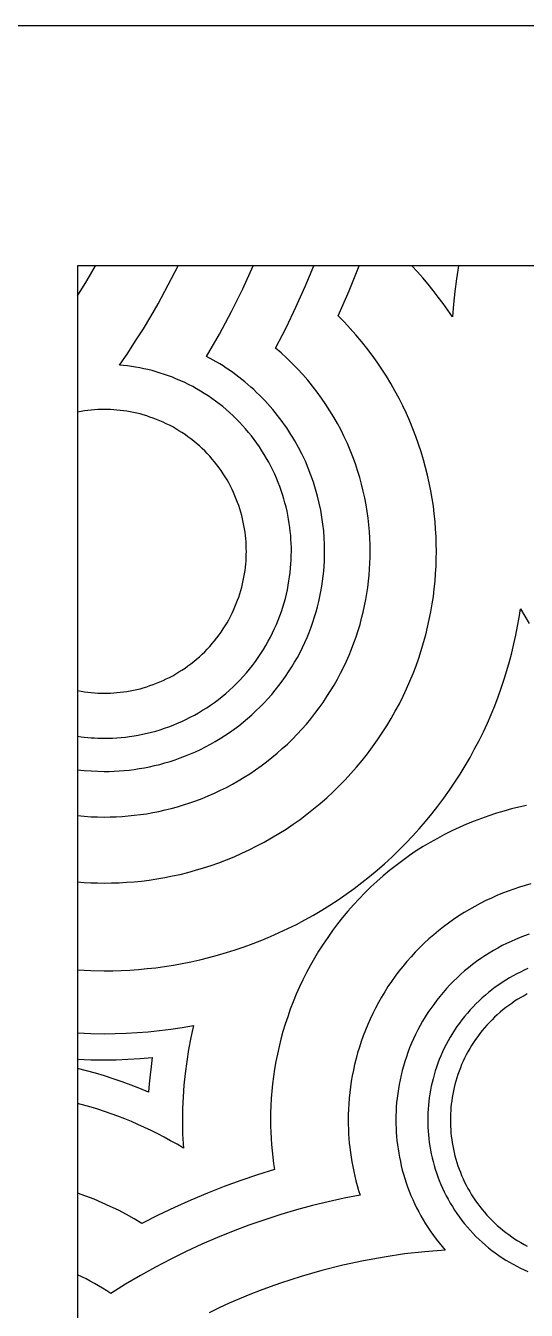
# Model space of a CAD drawing. Header units: millimetres. Extents: x -868 to 332, y 638 to 938.
# Drawn here: x -402.8 to -357, y 820.2 to 937.9 of the extents above; entities that cross this region are included whole.
import ezdxf

# ---------------------------------------------------------------- set-up
doc = ezdxf.new("R2010")
doc.units = ezdxf.units.MM
doc.header["$MEASUREMENT"] = 0
doc.layers.add('Default', color=18, linetype='Continuous', true_color=0x000000)
doc.layers.add('DOT', color=20, linetype='Continuous', true_color=0xff4b00)

msp = doc.modelspace()

# ---------------------------------------------------------------- linework, layer by layer
at = {"layer": 'Default'}
msp.add_lwpolyline([(-868.01, 637.86), (331.99, 637.86), (331.99, 937.86), (-868.01, 937.86)], close=True, dxfattribs=at)
for points in [[(-190.01, 915.86), (-398.01, 915.86)], [(-398.01, 915.86), (-398.01, 655.86)]]:
    msp.add_lwpolyline(points, dxfattribs=at)
at = {"layer": 'DOT'}
for points in [[(-398.01, 913.12), (-397.18, 914.48), (-396.38, 915.86)], [(-394.19, 906.77), (-393.43, 907.87), (-392.7, 908.98), (-391.99, 910.1), (-391.31, 911.23), (-390.65, 912.38), (-390.02, 913.53), (-389.41, 914.69), (-388.82, 915.86)], [(-386.22, 907.57), (-385.04, 909.61), (-383.94, 911.67), (-382.9, 913.76), (-381.94, 915.86)], [(-379.9, 908.33), (-378.94, 910.19), (-378.03, 912.07), (-377.18, 913.96), (-376.39, 915.86)], [(-374.16, 911.27), (-373.16, 913.56), (-372.24, 915.86)], [(-363.71, 911.19), (-364.13, 911.8), (-364.56, 912.4), (-365.01, 913), (-365.47, 913.59), (-365.94, 914.17), (-366.42, 914.75), (-366.91, 915.31), (-367.42, 915.86)], [(-363.16, 915.86), (-363.34, 914.68), (-363.49, 913.51), (-363.61, 912.34), (-363.71, 911.19)], [(-398.01, 859.41), (-397.4, 859.37), (-396.79, 859.33), (-396.18, 859.32), (-395.57, 859.31), (-394.9, 859.32), (-394.22, 859.34), (-393.53, 859.38), (-392.84, 859.43), (-392.15, 859.5), (-391.45, 859.59), (-390.75, 859.7), (-390.04, 859.82), (-389.34, 859.96), (-388.63, 860.11), (-387.92, 860.29), (-387.21, 860.48), (-386.5, 860.7), (-385.79, 860.93), (-385.09, 861.18), (-384.39, 861.44), (-383.69, 861.73), (-382.99, 862.04), (-382.3, 862.36), (-381.61, 862.71), (-380.93, 863.07), (-380.26, 863.45), (-379.6, 863.85), (-378.94, 864.26), (-378.29, 864.7), (-377.66, 865.15), (-377.03, 865.62), (-376.42, 866.11), (-375.81, 866.61), (-375.22, 867.13), (-374.64, 867.66), (-374.08, 868.21), (-373.53, 868.78), (-373, 869.35), (-372.48, 869.94), (-371.98, 870.55), (-371.49, 871.16), (-371.02, 871.79), (-370.57, 872.43), (-370.13, 873.07), (-369.72, 873.73), (-369.32, 874.39), (-368.94, 875.07), (-368.57, 875.74), (-368.23, 876.43), (-367.91, 877.12), (-367.6, 877.82), (-367.31, 878.52), (-367.04, 879.22), (-366.8, 879.93), (-366.56, 880.63), (-366.35, 881.34), (-366.16, 882.05), (-365.98, 882.76), (-365.83, 883.47), (-365.69, 884.17), (-365.56, 884.88), (-365.46, 885.58), (-365.37, 886.28), (-365.3, 886.97), (-365.25, 887.66), (-365.21, 888.35), (-365.19, 889.03), (-365.18, 889.7), (-365.19, 890.38), (-365.21, 891.07), (-365.25, 891.75), (-365.3, 892.45), (-365.37, 893.15), (-365.46, 893.85), (-365.57, 894.55), (-365.69, 895.26), (-365.83, 895.97), (-365.99, 896.68), (-366.17, 897.39), (-366.36, 898.1), (-366.58, 898.81), (-366.81, 899.53), (-367.06, 900.23), (-367.33, 900.94), (-367.62, 901.64), (-367.93, 902.34), (-368.26, 903.03), (-368.6, 903.72), (-368.97, 904.4), (-369.35, 905.08), (-369.76, 905.74), (-370.18, 906.4), (-370.61, 907.05), (-371.07, 907.69), (-371.54, 908.32), (-372.03, 908.93), (-372.54, 909.54), (-373.06, 910.13), (-373.6, 910.71), (-374.16, 911.27)], [(-398.01, 865.49), (-397.4, 865.43), (-396.78, 865.39), (-396.18, 865.37), (-395.57, 865.36), (-395.03, 865.37), (-394.49, 865.39), (-393.94, 865.42), (-393.39, 865.46), (-392.83, 865.52), (-392.27, 865.59), (-391.71, 865.67), (-391.14, 865.77), (-390.58, 865.88), (-390.01, 866.01), (-389.44, 866.15), (-388.88, 866.3), (-388.31, 866.47), (-387.74, 866.66), (-387.18, 866.86), (-386.61, 867.07), (-386.05, 867.3), (-385.5, 867.55), (-384.94, 867.81), (-384.39, 868.08), (-383.85, 868.37), (-383.31, 868.68), (-382.78, 869), (-382.25, 869.33), (-381.74, 869.68), (-381.23, 870.04), (-380.72, 870.42), (-380.23, 870.81), (-379.75, 871.21), (-379.28, 871.63), (-378.81, 872.05), (-378.36, 872.49), (-377.92, 872.94), (-377.49, 873.41), (-377.08, 873.88), (-376.68, 874.36), (-376.29, 874.86), (-375.91, 875.36), (-375.55, 875.87), (-375.2, 876.39), (-374.87, 876.91), (-374.55, 877.44), (-374.24, 877.98), (-373.95, 878.53), (-373.68, 879.07), (-373.42, 879.63), (-373.17, 880.18), (-372.94, 880.75), (-372.73, 881.31), (-372.53, 881.87), (-372.34, 882.44), (-372.17, 883.01), (-372.02, 883.58), (-371.88, 884.14), (-371.75, 884.71), (-371.64, 885.28), (-371.54, 885.84), (-371.46, 886.4), (-371.39, 886.96), (-371.33, 887.52), (-371.29, 888.07), (-371.26, 888.62), (-371.24, 889.16), (-371.23, 889.7), (-371.24, 890.3), (-371.26, 890.9), (-371.3, 891.51), (-371.35, 892.12), (-371.42, 892.74), (-371.51, 893.36), (-371.61, 893.98), (-371.73, 894.6), (-371.87, 895.23), (-372.02, 895.86), (-372.2, 896.48), (-372.39, 897.11), (-372.59, 897.73), (-372.82, 898.36), (-373.07, 898.98), (-373.33, 899.59), (-373.61, 900.21), (-373.91, 900.81), (-374.23, 901.41), (-374.57, 902.01), (-374.92, 902.59), (-375.3, 903.17), (-375.69, 903.74), (-376.09, 904.3), (-376.52, 904.85), (-376.96, 905.39), (-377.41, 905.91), (-377.88, 906.42), (-378.37, 906.92), (-378.86, 907.41), (-379.38, 907.88), (-379.9, 908.33)], [(-398.01, 869.69), (-397.4, 869.62), (-396.78, 869.58), (-396.17, 869.55), (-395.57, 869.54), (-395.13, 869.54), (-394.67, 869.56), (-394.22, 869.59), (-393.76, 869.62), (-393.3, 869.67), (-392.84, 869.73), (-392.37, 869.8), (-391.9, 869.88), (-391.44, 869.97), (-390.97, 870.07), (-390.5, 870.19), (-390.03, 870.32), (-389.55, 870.46), (-389.09, 870.61), (-388.62, 870.78), (-388.15, 870.96), (-387.69, 871.15), (-387.23, 871.35), (-386.77, 871.56), (-386.31, 871.79), (-385.86, 872.03), (-385.42, 872.29), (-384.97, 872.55), (-384.54, 872.83), (-384.11, 873.12), (-383.69, 873.42), (-383.27, 873.73), (-382.86, 874.05), (-382.46, 874.38), (-382.07, 874.73), (-381.69, 875.08), (-381.31, 875.45), (-380.95, 875.82), (-380.6, 876.2), (-380.25, 876.59), (-379.92, 876.99), (-379.6, 877.4), (-379.28, 877.82), (-378.98, 878.24), (-378.7, 878.67), (-378.42, 879.11), (-378.15, 879.55), (-377.9, 879.99), (-377.66, 880.44), (-377.43, 880.9), (-377.22, 881.36), (-377.01, 881.82), (-376.82, 882.28), (-376.65, 882.75), (-376.48, 883.22), (-376.33, 883.69), (-376.19, 884.16), (-376.06, 884.63), (-375.94, 885.1), (-375.84, 885.57), (-375.75, 886.04), (-375.66, 886.5), (-375.59, 886.97), (-375.54, 887.43), (-375.49, 887.89), (-375.45, 888.35), (-375.43, 888.81), (-375.41, 889.26), (-375.41, 889.7), (-375.42, 890.32), (-375.45, 890.94), (-375.49, 891.57), (-375.56, 892.2), (-375.65, 892.83), (-375.76, 893.47), (-375.9, 894.12), (-376.05, 894.76), (-376.23, 895.4), (-376.43, 896.05), (-376.66, 896.69), (-376.9, 897.32), (-377.17, 897.96), (-377.47, 898.59), (-377.79, 899.21), (-378.13, 899.82), (-378.31, 900.12), (-378.49, 900.42), (-378.68, 900.72), (-378.88, 901.01), (-379.08, 901.31), (-379.29, 901.59), (-379.5, 901.88), (-379.71, 902.16), (-379.94, 902.44), (-380.16, 902.71), (-380.4, 902.98), (-380.63, 903.25), (-380.88, 903.51), (-381.12, 903.77), (-381.38, 904.02), (-381.63, 904.27), (-381.89, 904.52), (-382.16, 904.76), (-382.42, 904.99), (-382.7, 905.22), (-382.97, 905.45), (-383.25, 905.67), (-383.54, 905.88), (-383.82, 906.09), (-384.11, 906.3), (-384.41, 906.5), (-384.7, 906.69), (-385, 906.88), (-385.61, 907.23), (-386.22, 907.57)], [(-398.01, 872.76), (-397.7, 872.72), (-397.4, 872.68), (-397.09, 872.65), (-396.78, 872.62), (-396.48, 872.61), (-396.17, 872.59), (-395.87, 872.58), (-395.57, 872.58), (-395.19, 872.59), (-394.81, 872.6), (-394.42, 872.62), (-394.04, 872.65), (-393.64, 872.69), (-393.25, 872.74), (-392.85, 872.8), (-392.46, 872.87), (-392.06, 872.95), (-391.66, 873.04), (-391.26, 873.13), (-390.86, 873.24), (-390.46, 873.36), (-390.06, 873.49), (-389.67, 873.63), (-389.27, 873.78), (-388.88, 873.95), (-388.48, 874.12), (-388.1, 874.3), (-387.71, 874.5), (-387.33, 874.7), (-386.95, 874.91), (-386.57, 875.14), (-386.2, 875.37), (-385.84, 875.62), (-385.48, 875.87), (-385.13, 876.14), (-384.78, 876.41), (-384.44, 876.69), (-384.11, 876.99), (-383.78, 877.29), (-383.47, 877.6), (-383.16, 877.91), (-382.86, 878.24), (-382.56, 878.57), (-382.28, 878.91), (-382.01, 879.26), (-381.74, 879.61), (-381.49, 879.97), (-381.24, 880.34), (-381.01, 880.7), (-380.78, 881.08), (-380.57, 881.46), (-380.36, 881.84), (-380.17, 882.23), (-379.99, 882.62), (-379.81, 883.01), (-379.65, 883.4), (-379.5, 883.8), (-379.36, 884.2), (-379.23, 884.59), (-379.11, 884.99), (-379, 885.39), (-378.9, 885.79), (-378.82, 886.19), (-378.74, 886.59), (-378.67, 886.99), (-378.61, 887.38), (-378.56, 887.78), (-378.52, 888.17), (-378.49, 888.56), (-378.47, 888.94), (-378.46, 889.32), (-378.45, 889.7), (-378.45, 890.06), (-378.47, 890.42), (-378.49, 890.79), (-378.51, 891.16), (-378.55, 891.52), (-378.59, 891.9), (-378.64, 892.27), (-378.7, 892.64), (-378.77, 893.02), (-378.85, 893.39), (-378.94, 893.77), (-379.04, 894.15), (-379.14, 894.52), (-379.26, 894.9), (-379.38, 895.28), (-379.52, 895.65), (-379.66, 896.02), (-379.81, 896.4), (-379.97, 896.77), (-380.15, 897.13), (-380.33, 897.5), (-380.52, 897.86), (-380.72, 898.22), (-380.93, 898.57), (-381.15, 898.92), (-381.37, 899.27), (-381.61, 899.61), (-381.85, 899.95), (-382.11, 900.28), (-382.37, 900.6), (-382.64, 900.92), (-382.91, 901.23), (-383.2, 901.54), (-383.49, 901.84), (-383.79, 902.13), (-384.1, 902.41), (-384.41, 902.69), (-384.73, 902.96), (-385.06, 903.22), (-385.39, 903.47), (-385.73, 903.71), (-386.07, 903.95), (-386.42, 904.17), (-386.77, 904.39), (-387.12, 904.6), (-387.48, 904.8), (-387.85, 904.98), (-388.21, 905.16), (-388.58, 905.33), (-388.95, 905.49), (-389.32, 905.65), (-389.7, 905.79), (-390.07, 905.92), (-390.45, 906.04), (-390.82, 906.16), (-391.2, 906.26), (-391.58, 906.35), (-391.95, 906.44), (-392.33, 906.52), (-392.71, 906.59), (-393.08, 906.64), (-393.45, 906.7), (-393.82, 906.74), (-394.19, 906.77)], [(-398.01, 876.94), (-397.7, 876.88), (-397.39, 876.83), (-397.09, 876.79), (-396.78, 876.76), (-396.47, 876.74), (-396.17, 876.72), (-395.87, 876.71), (-395.57, 876.7), (-395.29, 876.71), (-394.99, 876.72), (-394.7, 876.73), (-394.41, 876.76), (-394.11, 876.79), (-393.81, 876.83), (-393.51, 876.87), (-393.21, 876.92), (-392.91, 876.98), (-392.6, 877.05), (-392.3, 877.12), (-392, 877.21), (-391.69, 877.3), (-391.39, 877.4), (-391.09, 877.5), (-390.79, 877.62), (-390.49, 877.74), (-390.19, 877.87), (-389.9, 878.01), (-389.6, 878.16), (-389.31, 878.31), (-389.02, 878.47), (-388.74, 878.65), (-388.46, 878.82), (-388.18, 879.01), (-387.91, 879.2), (-387.64, 879.4), (-387.38, 879.61), (-387.12, 879.83), (-386.87, 880.05), (-386.62, 880.28), (-386.38, 880.51), (-386.15, 880.75), (-385.92, 881), (-385.7, 881.25), (-385.48, 881.51), (-385.27, 881.77), (-385.07, 882.04), (-384.88, 882.31), (-384.69, 882.59), (-384.51, 882.87), (-384.34, 883.16), (-384.18, 883.44), (-384.03, 883.73), (-383.88, 884.03), (-383.74, 884.32), (-383.61, 884.62), (-383.49, 884.92), (-383.37, 885.22), (-383.26, 885.52), (-383.17, 885.82), (-383.08, 886.13), (-382.99, 886.43), (-382.92, 886.73), (-382.85, 887.04), (-382.79, 887.34), (-382.74, 887.64), (-382.69, 887.94), (-382.66, 888.24), (-382.63, 888.54), (-382.6, 888.83), (-382.59, 889.13), (-382.58, 889.42), (-382.57, 889.7), (-382.58, 889.99), (-382.59, 890.28), (-382.6, 890.58), (-382.63, 890.87), (-382.66, 891.17), (-382.69, 891.47), (-382.74, 891.77), (-382.79, 892.07), (-382.85, 892.37), (-382.92, 892.68), (-382.99, 892.98), (-383.08, 893.28), (-383.17, 893.59), (-383.26, 893.89), (-383.37, 894.19), (-383.49, 894.49), (-383.61, 894.79), (-383.74, 895.09), (-383.88, 895.38), (-384.03, 895.68), (-384.18, 895.97), (-384.34, 896.25), (-384.51, 896.54), (-384.69, 896.82), (-384.88, 897.1), (-385.07, 897.37), (-385.27, 897.64), (-385.48, 897.9), (-385.7, 898.16), (-385.92, 898.41), (-386.15, 898.66), (-386.38, 898.9), (-386.62, 899.13), (-386.87, 899.36), (-387.12, 899.58), (-387.38, 899.8), (-387.64, 900.01), (-387.91, 900.21), (-388.18, 900.4), (-388.46, 900.59), (-388.74, 900.76), (-389.02, 900.93), (-389.31, 901.1), (-389.6, 901.25), (-389.9, 901.4), (-390.19, 901.54), (-390.49, 901.67), (-390.79, 901.79), (-391.09, 901.91), (-391.39, 902.01), (-391.69, 902.11), (-392, 902.2), (-392.3, 902.29), (-392.6, 902.36), (-392.91, 902.43), (-393.21, 902.49), (-393.51, 902.54), (-393.81, 902.58), (-394.11, 902.62), (-394.41, 902.65), (-394.7, 902.68), (-394.99, 902.69), (-395.29, 902.7), (-395.57, 902.7), (-395.87, 902.7), (-396.17, 902.69), (-396.47, 902.67), (-396.78, 902.65), (-397.09, 902.62), (-397.39, 902.58), (-397.7, 902.53), (-398.01, 902.47)], [(-398.01, 851.35), (-396.79, 851.29), (-395.57, 851.27), (-394.8, 851.28), (-394.02, 851.3), (-393.24, 851.34), (-392.45, 851.4), (-391.66, 851.47), (-390.86, 851.56), (-390.06, 851.67), (-389.25, 851.8), (-388.45, 851.94), (-387.64, 852.1), (-386.83, 852.28), (-386.01, 852.48), (-385.2, 852.7), (-384.39, 852.94), (-383.58, 853.19), (-382.77, 853.47), (-381.96, 853.76), (-381.16, 854.08), (-380.36, 854.41), (-379.56, 854.77), (-378.77, 855.14), (-377.99, 855.53), (-377.21, 855.94), (-376.44, 856.38), (-375.67, 856.83), (-374.92, 857.3), (-374.17, 857.78), (-373.44, 858.29), (-372.71, 858.81), (-372, 859.36), (-371.29, 859.91), (-370.6, 860.49), (-369.93, 861.08), (-369.26, 861.69), (-368.61, 862.32), (-367.98, 862.96), (-367.36, 863.61), (-366.76, 864.28), (-366.17, 864.96), (-365.6, 865.65), (-365.04, 866.36), (-364.51, 867.08), (-363.99, 867.81), (-363.49, 868.55), (-363.01, 869.3), (-362.55, 870.06), (-362.1, 870.82), (-361.68, 871.6), (-361.27, 872.38), (-360.88, 873.16), (-360.52, 873.96), (-360.17, 874.75), (-359.84, 875.56), (-359.53, 876.36), (-359.24, 877.17), (-358.98, 877.98), (-358.73, 878.79), (-358.49, 879.6), (-358.28, 880.41), (-358.09, 881.22), (-357.92, 882.03), (-357.76, 882.84), (-357.62, 883.65), (-357.5, 884.45)], [(-357.5, 884.45), (-356.69, 883.09)], [(-356.95, 866.42), (-357.63, 866.27), (-358.32, 866.1), (-359.01, 865.91), (-359.69, 865.71), (-360.38, 865.48), (-361.06, 865.24), (-361.74, 864.98), (-362.42, 864.7), (-363.1, 864.41), (-363.76, 864.09), (-364.43, 863.76), (-365.09, 863.41), (-365.74, 863.04), (-366.38, 862.65), (-367.02, 862.25), (-367.65, 861.83), (-368.26, 861.39), (-368.87, 860.93), (-369.47, 860.46), (-370.05, 859.98), (-370.62, 859.47), (-371.18, 858.96), (-371.73, 858.42), (-372.26, 857.88), (-372.78, 857.32), (-373.28, 856.75), (-373.77, 856.16), (-374.24, 855.57), (-374.69, 854.96), (-375.13, 854.34), (-375.55, 853.71), (-375.96, 853.08), (-376.34, 852.43), (-376.71, 851.78), (-377.06, 851.13), (-377.4, 850.46), (-377.71, 849.79), (-378.01, 849.12), (-378.29, 848.44), (-378.55, 847.76), (-378.79, 847.07), (-379.01, 846.39), (-379.22, 845.7), (-379.41, 845.01), (-379.58, 844.33), (-379.73, 843.64), (-379.86, 842.96), (-379.98, 842.27), (-380.08, 841.59), (-380.17, 840.92), (-380.24, 840.24), (-380.29, 839.57), (-380.33, 838.91), (-380.35, 838.25), (-380.35, 837.6), (-380.35, 837.04), (-380.33, 836.48), (-380.31, 835.92), (-380.27, 835.35), (-380.22, 834.78), (-380.16, 834.21), (-380.09, 833.63), (-380, 833.06)], [(-356.53, 859.23), (-357.05, 859.08), (-357.57, 858.93), (-358.09, 858.76), (-358.61, 858.57), (-359.13, 858.38), (-359.64, 858.17), (-360.15, 857.94), (-360.66, 857.7), (-361.17, 857.45), (-361.67, 857.18), (-362.16, 856.9), (-362.65, 856.61), (-363.13, 856.3), (-363.61, 855.98), (-364.07, 855.65), (-364.54, 855.31), (-364.99, 854.95), (-365.43, 854.58), (-365.87, 854.2), (-366.29, 853.8), (-366.7, 853.4), (-367.11, 852.99), (-367.5, 852.56), (-367.88, 852.13), (-368.25, 851.68), (-368.61, 851.23), (-368.95, 850.77), (-369.29, 850.3), (-369.61, 849.83), (-369.91, 849.34), (-370.21, 848.86), (-370.49, 848.36), (-370.75, 847.86), (-371.01, 847.36), (-371.24, 846.85), (-371.47, 846.34), (-371.68, 845.82), (-371.88, 845.31), (-372.06, 844.79), (-372.23, 844.27), (-372.39, 843.75), (-372.53, 843.23), (-372.66, 842.7), (-372.77, 842.18), (-372.88, 841.66), (-372.97, 841.15), (-373.04, 840.63), (-373.11, 840.12), (-373.16, 839.61), (-373.2, 839.1), (-373.23, 838.59), (-373.24, 838.09), (-373.25, 837.6), (-373.25, 837.18), (-373.23, 836.76), (-373.21, 836.34), (-373.19, 835.92), (-373.15, 835.49), (-373.11, 835.07), (-373.05, 834.64), (-372.99, 834.2), (-372.92, 833.77), (-372.84, 833.34), (-372.75, 832.9), (-372.65, 832.47), (-372.55, 832.03), (-372.43, 831.59), (-372.3, 831.16), (-372.17, 830.72)], [(-356.69, 854.63), (-357.11, 854.48), (-357.52, 854.32), (-357.94, 854.15), (-358.35, 853.97), (-358.76, 853.78), (-359.16, 853.58), (-359.56, 853.36), (-359.96, 853.14), (-360.36, 852.9), (-360.74, 852.65), (-361.13, 852.4), (-361.5, 852.13), (-361.87, 851.85), (-362.24, 851.56), (-362.6, 851.26), (-362.95, 850.96), (-363.29, 850.64), (-363.62, 850.32), (-363.95, 849.98), (-364.26, 849.64), (-364.57, 849.29), (-364.87, 848.93), (-365.15, 848.57), (-365.43, 848.2), (-365.7, 847.82), (-365.96, 847.44), (-366.2, 847.05), (-366.44, 846.66), (-366.67, 846.26), (-366.88, 845.86), (-367.08, 845.45), (-367.27, 845.04), (-367.46, 844.63), (-367.63, 844.22), (-367.78, 843.8), (-367.93, 843.38), (-368.07, 842.97), (-368.19, 842.55), (-368.31, 842.13), (-368.41, 841.71), (-368.51, 841.29), (-368.59, 840.87), (-368.66, 840.45), (-368.72, 840.04), (-368.77, 839.62), (-368.82, 839.21), (-368.85, 838.81), (-368.87, 838.4), (-368.88, 838), (-368.89, 837.6), (-368.89, 837.23), (-368.87, 836.86), (-368.85, 836.48), (-368.83, 836.1), (-368.79, 835.72), (-368.75, 835.34), (-368.69, 834.96), (-368.63, 834.57), (-368.56, 834.19), (-368.48, 833.8), (-368.39, 833.41), (-368.3, 833.02), (-368.19, 832.63), (-368.07, 832.25), (-367.95, 831.86), (-367.81, 831.47), (-367.67, 831.09), (-367.51, 830.7), (-367.35, 830.32), (-367.18, 829.94), (-366.99, 829.56), (-366.8, 829.19), (-366.6, 828.82), (-366.39, 828.45), (-366.17, 828.09), (-365.94, 827.73), (-365.7, 827.37), (-365.45, 827.02), (-365.2, 826.68), (-364.93, 826.34), (-364.66, 826.01), (-364.38, 825.68)], [(-356.8, 851.47), (-357.14, 851.32), (-357.48, 851.16), (-357.82, 850.99), (-358.16, 850.81), (-358.49, 850.62), (-358.82, 850.42), (-359.15, 850.21), (-359.47, 850), (-359.79, 849.77), (-360.1, 849.54), (-360.4, 849.3), (-360.7, 849.05), (-360.99, 848.79), (-361.28, 848.53), (-361.56, 848.26), (-361.83, 847.98), (-362.1, 847.69), (-362.35, 847.4), (-362.6, 847.1), (-362.84, 846.79), (-363.08, 846.48), (-363.3, 846.17), (-363.52, 845.85), (-363.72, 845.52), (-363.92, 845.19), (-364.11, 844.86), (-364.29, 844.52), (-364.46, 844.18), (-364.62, 843.84), (-364.77, 843.49), (-364.92, 843.15), (-365.05, 842.8), (-365.17, 842.45), (-365.29, 842.1), (-365.39, 841.74), (-365.49, 841.39), (-365.58, 841.04), (-365.65, 840.69), (-365.72, 840.34), (-365.78, 839.99), (-365.84, 839.64), (-365.88, 839.3), (-365.91, 838.95), (-365.94, 838.61), (-365.96, 838.27), (-365.97, 837.93), (-365.97, 837.6), (-365.97, 837.26), (-365.96, 836.93), (-365.94, 836.59), (-365.91, 836.24), (-365.88, 835.9), (-365.84, 835.55), (-365.78, 835.2), (-365.72, 834.85), (-365.65, 834.5), (-365.58, 834.15), (-365.49, 833.8), (-365.39, 833.45), (-365.29, 833.1), (-365.17, 832.75), (-365.05, 832.4), (-364.92, 832.05), (-364.77, 831.7), (-364.62, 831.36), (-364.46, 831.01), (-364.29, 830.67), (-364.11, 830.34), (-363.92, 830), (-363.72, 829.67), (-363.52, 829.35), (-363.3, 829.03), (-363.08, 828.71), (-362.84, 828.4), (-362.6, 828.1), (-362.35, 827.8), (-362.1, 827.5), (-361.83, 827.22), (-361.56, 826.94), (-361.28, 826.67), (-360.99, 826.4), (-360.7, 826.14), (-360.4, 825.9), (-360.1, 825.65), (-359.79, 825.42), (-359.47, 825.2), (-359.15, 824.98), (-358.82, 824.77), (-358.49, 824.58), (-358.16, 824.39), (-357.82, 824.21), (-357.48, 824.04), (-357.14, 823.88), (-356.8, 823.73)], [(-356.87, 849.15), (-357.16, 848.99), (-357.45, 848.83), (-357.73, 848.66), (-358.02, 848.48), (-358.29, 848.29), (-358.56, 848.1), (-358.83, 847.9), (-359.1, 847.69), (-359.35, 847.47), (-359.61, 847.25), (-359.85, 847.02), (-360.09, 846.79), (-360.33, 846.55), (-360.56, 846.3), (-360.78, 846.05), (-360.99, 845.79), (-361.2, 845.53), (-361.4, 845.26), (-361.6, 844.99), (-361.78, 844.71), (-361.96, 844.43), (-362.13, 844.15), (-362.29, 843.86), (-362.45, 843.57), (-362.6, 843.28), (-362.73, 842.98), (-362.87, 842.68), (-362.99, 842.38), (-363.1, 842.08), (-363.21, 841.78), (-363.31, 841.48), (-363.4, 841.17), (-363.48, 840.87), (-363.56, 840.57), (-363.62, 840.27), (-363.68, 839.96), (-363.74, 839.66), (-363.78, 839.36), (-363.82, 839.06), (-363.85, 838.77), (-363.87, 838.47), (-363.89, 838.18), (-363.9, 837.89), (-363.9, 837.6), (-363.9, 837.31), (-363.89, 837.02), (-363.87, 836.72), (-363.85, 836.43), (-363.82, 836.13), (-363.78, 835.83), (-363.74, 835.53), (-363.68, 835.23), (-363.62, 834.93), (-363.56, 834.63), (-363.48, 834.32), (-363.4, 834.02), (-363.31, 833.72), (-363.21, 833.41), (-363.1, 833.11), (-362.99, 832.81), (-362.87, 832.51), (-362.73, 832.22), (-362.6, 831.92), (-362.45, 831.63), (-362.29, 831.34), (-362.13, 831.05), (-361.96, 830.76), (-361.78, 830.48), (-361.6, 830.21), (-361.4, 829.93), (-361.2, 829.67), (-360.99, 829.4), (-360.78, 829.15), (-360.56, 828.89), (-360.33, 828.65), (-360.09, 828.41), (-359.85, 828.17), (-359.61, 827.94), (-359.35, 827.72), (-359.1, 827.5), (-358.83, 827.3), (-358.56, 827.1), (-358.29, 826.9), (-358.02, 826.72), (-357.73, 826.54), (-357.45, 826.37), (-357.16, 826.2), (-356.87, 826.05)], [(-398.01, 845.58), (-396.79, 845.52), (-395.57, 845.51), (-394.58, 845.52), (-393.57, 845.55), (-392.56, 845.61), (-391.54, 845.69), (-390.51, 845.8), (-389.48, 845.93), (-388.44, 846.09), (-387.4, 846.27)], [(-387.4, 846.27), (-387.65, 845.16), (-387.86, 844.06), (-388.03, 842.97), (-388.17, 841.87), (-388.28, 840.79), (-388.36, 839.72), (-388.4, 838.65), (-388.42, 837.6), (-388.4, 836.32), (-388.33, 835.03)], [(-398.01, 843.18), (-396.79, 843.13), (-395.57, 843.12), (-394.49, 843.13), (-393.4, 843.17), (-392.29, 843.23), (-391.18, 843.33)], [(-391.18, 843.33), (-391.29, 842.52), (-391.38, 841.73), (-391.45, 840.93), (-391.51, 840.14)], [(-391.51, 840.14), (-392.31, 840.48), (-393.12, 840.8), (-393.93, 841.1), (-394.75, 841.38), (-395.56, 841.65), (-396.38, 841.89), (-397.2, 842.12), (-398.01, 842.32)], [(-388.33, 835.03), (-388.91, 835.38), (-389.5, 835.71), (-390.09, 836.03), (-390.68, 836.34), (-391.28, 836.64), (-391.88, 836.92), (-392.49, 837.2), (-393.09, 837.46), (-393.7, 837.71), (-394.32, 837.95), (-394.93, 838.17), (-395.55, 838.39), (-396.16, 838.59), (-396.78, 838.78), (-398.01, 839.13)], [(-380, 833.06), (-381.54, 832.58), (-383.07, 832.06), (-384.6, 831.5), (-386.12, 830.91), (-387.64, 830.27), (-389.14, 829.59), (-390.64, 828.88), (-392.12, 828.12)], [(-392.12, 828.12), (-392.83, 828.55), (-393.55, 828.95), (-394.28, 829.33), (-395.02, 829.69), (-395.76, 830.03), (-396.51, 830.35), (-397.26, 830.64), (-398.01, 830.91)], [(-372.17, 830.72), (-373.62, 830.44), (-375.07, 830.12), (-376.52, 829.76), (-377.98, 829.37), (-379.43, 828.94), (-380.89, 828.47), (-382.34, 827.96), (-383.78, 827.42), (-385.22, 826.84), (-386.65, 826.22), (-388.07, 825.56), (-389.48, 824.86), (-390.88, 824.13), (-392.26, 823.36), (-393.63, 822.55), (-394.98, 821.71)], [(-364.38, 825.68), (-366.23, 825.54), (-368.09, 825.33), (-369.97, 825.05), (-371.86, 824.71), (-373.75, 824.31), (-375.65, 823.83), (-377.54, 823.28), (-379.44, 822.67), (-380.38, 822.33), (-381.32, 821.98), (-382.26, 821.61), (-383.2, 821.22), (-384.13, 820.82), (-385.06, 820.39), (-385.98, 819.95)], [(-394.98, 821.71), (-395.35, 821.95), (-395.72, 822.19), (-396.09, 822.41), (-396.47, 822.63), (-396.85, 822.85), (-397.24, 823.05), (-397.63, 823.25), (-398.01, 823.43)]]:
    msp.add_lwpolyline(points, dxfattribs=at)

doc.saveas('drawing.dxf')
